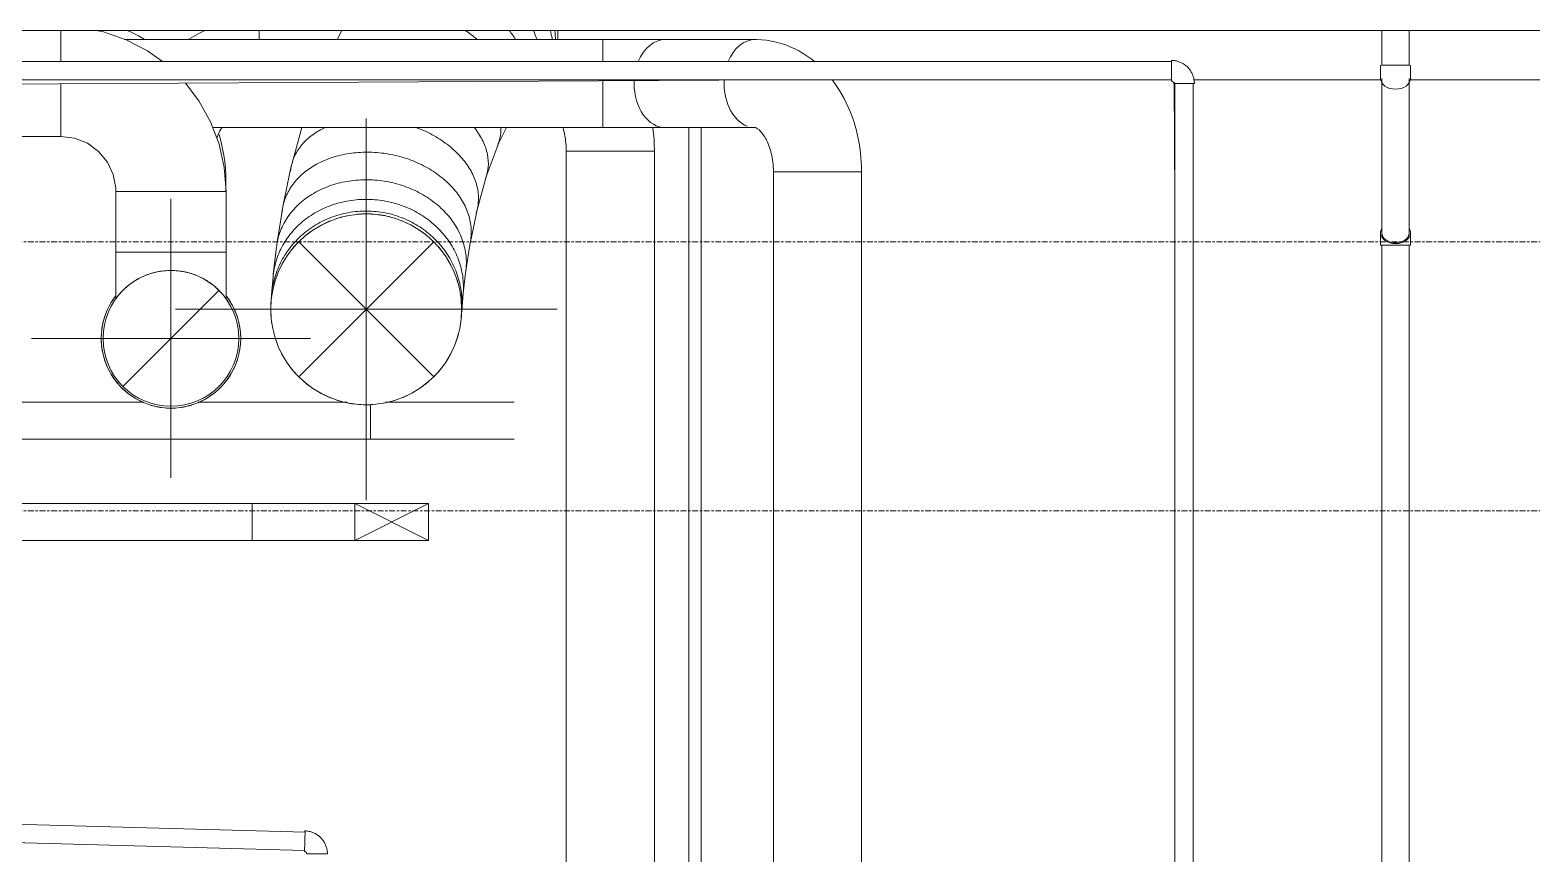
# Model space of a CAD drawing. Header units: centimetres. Extents: x -11896 to 2794, y -437 to 1921.
# Drawn here: x 577.8 to 987, y 422.1 to 646.5 of the extents above; entities that cross this region are included whole.
import ezdxf

# ---------------------------------------------------------------- set-up
doc = ezdxf.new("R2010")
doc.units = ezdxf.units.CM
doc.linetypes.add('Centre', pattern=[3.175, 0.635, -0.475, 1.59, -0.475])
for name, color, linetype, lineweight in [('A-FLOR-LEVL', 7, 'Continuous', 9), ('E-CABL-TRAY', 7, 'Continuous', 9), ('M-HVAC-DUCT', 7, 'Continuous', 9), ('M-HVAC-DUCT-CNTR', 7, 'Continuous', 9), ('P-PIPE', 7, 'Continuous', 9)]:
    doc.layers.add(name, color=color, linetype=linetype, lineweight=lineweight)
doc.layers.add('E-CABL-TRAY-ANNO', color=7, linetype='Continuous', lineweight=9, true_color=0x007f00)
doc.layers.add('M-HVAC-DUCT-ANNO', color=7, linetype='Continuous', lineweight=9, true_color=0x007f00)

# ---------------------------------------------------------------- blocks, each defined once
blk = doc.blocks.new('Cobre - Codo - CO - Codo-1456593-Sección 2-2')
at = {"layer": 'P-PIPE', "color": 6, "true_color": 0xff00ff}
for p, q in [((-797.5, 422.13), (-794.64, 422.13)), ((-797.5, 422.13), (-797.19, 422.13)), ((-794.64, 422.13), (-791.86, 422.13))]:
    blk.add_line(p, q, dxfattribs=at)
at = {"layer": 'P-PIPE', "color": 6, "true_color": 0xff00ff, "flags": 128}
for points in [[(-791.86, 422.13), (-791.86, 422.38), (-791.88, 422.63), (-791.9, 422.88), (-791.94, 423.13), (-791.98, 423.37), (-792.04, 423.62), (-792.1, 423.86), (-792.18, 424.1), (-792.26, 424.34), (-792.35, 424.57), (-792.46, 424.8), (-792.57, 425.02), (-792.69, 425.24), (-792.82, 425.46), (-792.95, 425.67), (-793.1, 425.87), (-793.25, 426.07), (-793.42, 426.26), (-793.58, 426.45), (-793.76, 426.63), (-793.94, 426.8), (-794.13, 426.96), (-794.33, 427.12), (-794.53, 427.27), (-794.74, 427.41), (-794.96, 427.54), (-795.18, 427.66), (-795.4, 427.77), (-795.63, 427.88), (-795.86, 427.98), (-796.09, 428.06), (-796.33, 428.14), (-796.58, 428.21), (-796.82, 428.26), (-797.07, 428.31), (-797.31, 428.35), (-797.56, 428.38), (-797.81, 428.39), (-797.96, 428.4)], [(-798.12, 422.76), (-798.09, 422.76), (-798.06, 422.76), (-798.04, 422.75), (-798.01, 422.75), (-797.99, 422.75), (-797.97, 422.74), (-797.94, 422.73), (-797.92, 422.72), (-797.89, 422.71), (-797.87, 422.7), (-797.85, 422.69), (-797.82, 422.68), (-797.8, 422.67), (-797.78, 422.66), (-797.76, 422.64), (-797.74, 422.63), (-797.72, 422.61), (-797.7, 422.59), (-797.68, 422.58), (-797.67, 422.56), (-797.65, 422.54), (-797.63, 422.52), (-797.62, 422.5), (-797.6, 422.48), (-797.59, 422.46), (-797.58, 422.43), (-797.57, 422.41), (-797.55, 422.39), (-797.54, 422.36), (-797.54, 422.34), (-797.53, 422.32), (-797.52, 422.29), (-797.51, 422.27), (-797.51, 422.24), (-797.5, 422.22), (-797.5, 422.19), (-797.5, 422.17), (-797.5, 422.14), (-797.5, 422.13)]]:
    blk.add_lwpolyline(points, dxfattribs=at)
at = {"layer": 'P-PIPE', "color": 6, "true_color": 0xff00ff}
for start_param, end_param in [(3.141985, 4.712781), (4.712781, 6.283185), (0.000392, 0.469808), (2.671626, 3.141593)]:
    blk.add_ellipse((-798.04, 425.58), major_axis=(0.08, 2.82), ratio=0.014388, start_param=start_param, end_param=end_param, dxfattribs=at)
blk = doc.blocks.new('Cobre - Codo - CO - Codo-1456731-Sección 2-2')
at = {"layer": 'P-PIPE', "color": 6, "true_color": 0xff00ff}
for p, q in [((-504.93, 587.88), (-500.86, 587.88)), ((-500.86, 587.88), (-496.79, 587.88))]:
    blk.add_line(p, q, dxfattribs=at)
at = {"layer": 'P-PIPE', "color": 6, "true_color": 0xff00ff, "flags": 128}
for points in [[(-504.93, 587.88), (-504.93, 588.06), (-504.93, 588.25), (-504.93, 588.44), (-504.93, 588.62), (-504.93, 588.81), (-504.93, 588.99), (-504.93, 589.18), (-504.93, 589.36), (-504.93, 589.53), (-504.93, 589.71), (-504.93, 589.88), (-504.93, 590.05), (-504.93, 590.21), (-504.93, 590.37), (-504.93, 590.53), (-504.93, 590.68), (-504.93, 590.83), (-504.93, 590.98), (-504.93, 591.12), (-504.93, 591.25), (-504.93, 591.28)], [(-496.79, 591.28), (-496.79, 591.14), (-496.79, 591.01), (-496.79, 590.86), (-496.79, 590.71), (-496.79, 590.56), (-496.79, 590.41), (-496.79, 590.25), (-496.79, 590.08), (-496.79, 589.91), (-496.79, 589.74), (-496.79, 589.57), (-496.79, 589.39), (-496.79, 589.21), (-496.79, 589.03), (-496.79, 588.85), (-496.79, 588.66), (-496.79, 588.48), (-496.79, 588.29), (-496.79, 588.1), (-496.79, 587.91), (-496.79, 587.88)]]:
    blk.add_lwpolyline(points, dxfattribs=at)
at = {"layer": 'P-PIPE', "color": 6, "true_color": 0xff00ff}
for major_axis, start_param, end_param in [((4.07, 0), 2.76089, 3.141593), ((-4.07, 0), 0, 0.785398), ((4.07, 0), 4.712389, 6.283185), ((4.07, 0), 0, 0.378547), ((4.07, 0), 3.960947, 4.712389)]:
    blk.add_ellipse((-500.86, 591.28), major_axis=major_axis, ratio=0.722902, start_param=start_param, end_param=end_param, dxfattribs=at)
blk = doc.blocks.new('Cobre - Codo - CO - Codo-1456734-Sección 2-2')
at = {"layer": 'P-PIPE', "color": 6, "true_color": 0xff00ff, "flags": 128}
for points in [[(-504.93, 636.87), (-504.93, 636.68), (-504.93, 636.49), (-504.93, 636.31), (-504.93, 636.12), (-504.93, 635.93), (-504.93, 635.75), (-504.93, 635.56), (-504.93, 635.38), (-504.93, 635.2), (-504.93, 635.03), (-504.93, 634.85), (-504.93, 634.68), (-504.93, 634.52), (-504.93, 634.35), (-504.93, 634.19), (-504.93, 634.03), (-504.93, 633.88), (-504.93, 633.74), (-504.93, 633.59), (-504.93, 633.46), (-504.93, 633.34)], [(-496.79, 633.34), (-496.79, 633.47), (-496.79, 633.61), (-496.79, 633.75), (-496.79, 633.9), (-496.79, 634.05), (-496.79, 634.21), (-496.79, 634.37), (-496.79, 634.53), (-496.79, 634.7), (-496.79, 634.87), (-496.79, 635.04), (-496.79, 635.22), (-496.79, 635.4), (-496.79, 635.58), (-496.79, 635.77), (-496.79, 635.95), (-496.79, 636.14), (-496.79, 636.32), (-496.79, 636.51), (-496.79, 636.7), (-496.79, 636.87)]]:
    blk.add_lwpolyline(points, dxfattribs=at)
at = {"layer": 'P-PIPE', "color": 6, "true_color": 0xff00ff}
for centre, major_axis, ratio, start_param, end_param in [((-500.86, 636.87), (-4.07, 0), 0.02831, 4.712389, 6.283185), ((-500.86, 636.87), (4.07, 0), 0.02831, 0, 1.570796), ((-500.86, 633.34), (4.07, 0), 0.722902, 3.141593, 4.712389), ((-500.86, 633.34), (4.07, 0), 0.722902, 4.712389, 6.283185)]:
    blk.add_ellipse(centre, major_axis=major_axis, ratio=ratio, start_param=start_param, end_param=end_param, dxfattribs=at)
blk = doc.blocks.new('Cobre - Codo - CO - Codo-V95-Sección 2-2')
at = {"layer": 'P-PIPE', "color": 6, "true_color": 0xff00ff}
for p, q in [((-561.93, 638.23), (-561.93, 635.43)), ((-561.93, 635.43), (-561.93, 632.59)), ((-561.93, 632.68), (-561.93, 632.59))]:
    blk.add_line(p, q, dxfattribs=at)
at = {"layer": 'P-PIPE', "color": 6, "true_color": 0xff00ff, "flags": 128}
for points in [[(-555.66, 631.96), (-555.66, 632.21), (-555.68, 632.46), (-555.7, 632.71), (-555.74, 632.96), (-555.78, 633.2), (-555.84, 633.45), (-555.9, 633.69), (-555.98, 633.93), (-556.06, 634.17), (-556.15, 634.4), (-556.26, 634.63), (-556.37, 634.85), (-556.49, 635.07), (-556.62, 635.29), (-556.75, 635.5), (-556.9, 635.7), (-557.05, 635.9), (-557.22, 636.09), (-557.38, 636.28), (-557.56, 636.46), (-557.74, 636.63), (-557.94, 636.79), (-558.13, 636.95), (-558.33, 637.1), (-558.54, 637.24), (-558.76, 637.37), (-558.98, 637.49), (-559.2, 637.6), (-559.43, 637.71), (-559.66, 637.8), (-559.9, 637.89), (-560.13, 637.97), (-560.38, 638.03), (-560.62, 638.09), (-560.87, 638.14), (-561.11, 638.18), (-561.36, 638.21), (-561.61, 638.22), (-561.87, 638.23), (-561.93, 638.23)], [(-561.93, 632.59), (-561.91, 632.59), (-561.88, 632.59), (-561.86, 632.59), (-561.83, 632.58), (-561.81, 632.58), (-561.78, 632.57), (-561.76, 632.57), (-561.73, 632.56), (-561.71, 632.55), (-561.69, 632.54), (-561.66, 632.53), (-561.64, 632.52), (-561.62, 632.51), (-561.6, 632.49), (-561.57, 632.48), (-561.55, 632.47), (-561.53, 632.45), (-561.51, 632.43), (-561.5, 632.42), (-561.48, 632.4), (-561.46, 632.38), (-561.44, 632.36), (-561.43, 632.34), (-561.41, 632.32), (-561.4, 632.3), (-561.39, 632.28), (-561.37, 632.26), (-561.36, 632.23), (-561.35, 632.21), (-561.34, 632.19), (-561.33, 632.16), (-561.32, 632.14), (-561.32, 632.11), (-561.31, 632.09), (-561.31, 632.06), (-561.3, 632.04), (-561.3, 632.01), (-561.3, 631.99), (-561.3, 631.96), (-561.3, 631.96)]]:
    blk.add_lwpolyline(points, dxfattribs=at)
at = {"layer": 'P-PIPE', "color": 6, "true_color": 0xff00ff}
for start_param, end_param in [(1.570796, 3.141593), (3.141593, 3.611471), (0, 1.570796), (5.813307, 6.021386)]:
    blk.add_ellipse((-558.48, 631.96), major_axis=(2.82, 0), ratio=0.005517, start_param=start_param, end_param=end_param, dxfattribs=at)
blk = doc.blocks.new('EPC_Codo 90_ - Codo 90_-1463886-Sección 2-2')
at = {"layer": 'E-CABL-TRAY'}
for p, q in [((-812.35, 507.53), (-812.35, 517.53)), ((-812.35, 517.53), (-804.35, 517.53)), ((-804.35, 517.53), (-784.35, 517.53)), ((-804.35, 507.53), (-812.35, 507.53)), ((-784.35, 507.53), (-804.35, 507.53))]:
    blk.add_line(p, q, dxfattribs=at)
blk = doc.blocks.new('M_Round Elbow - 1 D-V116-Sección 2-2')
at = {"layer": 'M-HVAC-DUCT', "color": 6, "true_color": 0xff00ff}
for p, q in [((-864.49, 646.5), (-864.49, 637.96)), ((-864.49, 631.86), (-864.49, 617.53)), ((-849.49, 602.53), (-834.49, 602.53)), ((-834.49, 602.53), (-819.49, 602.53))]:
    blk.add_line(p, q, dxfattribs=at)
at = {"layer": 'M-HVAC-DUCT', "color": 6, "true_color": 0xff00ff, "flags": 128}
for points in [[(-836.82, 637.91), (-840.88, 640.84), (-846.68, 643.86), (-852.86, 646), (-854.88, 646.39)], [(-819.49, 602.53), (-819.96, 609.05), (-821.38, 615.44), (-823.71, 621.55), (-826.89, 627.26), (-830.57, 632.05)], [(-864.49, 617.53), (-860.75, 617.06), (-857.24, 615.67), (-854.2, 613.44), (-851.8, 610.53), (-850.21, 607.12), (-849.51, 603.41), (-849.49, 602.53)]]:
    blk.add_lwpolyline(points, dxfattribs=at)
blk = doc.blocks.new('M_Round Tee - Tee-1407527-Sección 2-2')
at = {"layer": 'M-HVAC-DUCT', "color": 6, "true_color": 0xff00ff}
for p, q in [((-849.49, 586.03), (-849.49, 573.36)), ((-834.49, 586.03), (-849.49, 586.03)), ((-819.49, 586.03), (-834.49, 586.03)), ((-819.49, 573.36), (-819.49, 586.03))]:
    blk.add_line(p, q, dxfattribs=at)
for points, knots in [([(-847.54, 575.64), (-847.46, 575.72), (-847.23, 575.94), (-846.84, 576.31), (-846.33, 576.75), (-845.6, 577.33), (-844.78, 577.92), (-844.1, 578.34), (-843.86, 578.48)], [0.3249538, 0.3249538, 0.3249538, 0.3249538, 0.3461538, 0.3846154, 0.4230769, 0.4615385, 0.5384615, 0.5795341, 0.5795341, 0.5795341, 0.5795341]), ([(-843.65, 578.6), (-843.5, 578.68), (-842.89, 579.03), (-841.72, 579.59), (-840.43, 580.07), (-839.64, 580.3), (-839.44, 580.35)], [0.591405, 0.591405, 0.591405, 0.591405, 0.6153846, 0.6923077, 0.7692308, 0.7960796, 0.7960796, 0.7960796, 0.7960796]), ([(-839.11, 580.44), (-838.84, 580.51), (-837.95, 580.72), (-836.41, 580.96), (-835.13, 581.03), (-834.49, 581.03)], [0.8103743, 0.8103743, 0.8103743, 0.8103743, 0.8461538, 0.9230769, 1, 1, 1, 1]), ([(-834.49, 581.03), (-833.84, 581.03), (-832.56, 580.96), (-831.02, 580.72), (-830.14, 580.51), (-829.86, 580.44)], [0, 0, 0, 0, 0.0769231, 0.1538462, 0.1896338, 0.1896338, 0.1896338, 0.1896338]), ([(-829.54, 580.35), (-829.33, 580.3), (-828.55, 580.07), (-827.25, 579.59), (-826.09, 579.03), (-825.47, 578.68), (-825.33, 578.6)], [0.2039274, 0.2039274, 0.2039274, 0.2039274, 0.2307692, 0.3076923, 0.3846154, 0.4085992, 0.4085992, 0.4085992, 0.4085992]), ([(-825.11, 578.48), (-824.87, 578.34), (-824.19, 577.92), (-823.37, 577.33), (-822.65, 576.75), (-822.1, 576.27), (-821.7, 575.9), (-821.48, 575.68), (-821.44, 575.64)], [0.4204732, 0.4204732, 0.4204732, 0.4204732, 0.4615385, 0.5384615, 0.5769231, 0.6153846, 0.6634615, 0.6750141, 0.6750141, 0.6750141, 0.6750141]), ([(-849.49, 573.36), (-849.49, 573.36), (-849.42, 573.44), (-849.25, 573.68), (-849.12, 573.85), (-849.01, 573.99), (-848.89, 574.14), (-848.76, 574.3), (-848.62, 574.48), (-848.46, 574.66), (-848.29, 574.84), (-848.06, 575.11), (-847.81, 575.37), (-847.62, 575.56), (-847.57, 575.61)], [0, 0, 0, 0, 0.0769231, 0.1153846, 0.1346154, 0.1538462, 0.1730769, 0.1923077, 0.2115385, 0.2307692, 0.25, 0.2692308, 0.3076923, 0.3221871, 0.3221871, 0.3221871, 0.3221871]), ([(-821.4, 575.61), (-821.37, 575.57), (-821.25, 575.45), (-820.96, 575.16), (-820.66, 574.82), (-820.4, 574.52), (-820.21, 574.3), (-820.05, 574.09), (-819.86, 573.86), (-819.59, 573.49), (-819.49, 573.37), (-819.49, 573.36)], [0.6783099, 0.6783099, 0.6783099, 0.6783099, 0.6875, 0.7115385, 0.7596154, 0.7836538, 0.8076923, 0.8317308, 0.8557692, 0.9038462, 1, 1, 1, 1])]:
    blk.add_open_spline(points, degree=3, knots=knots, dxfattribs=at)
blk = doc.blocks.new('M_Round Transition - Angle - Reducción 45_-1407574-Sección 2-2')
at = {"layer": 'M-HVAC-DUCT', "color": 6, "true_color": 0xff00ff}
for start, end in [(142.6032, 180), (0, 37.3968), (180, 221.5385), (221.7222, 0)]:
    blk.add_arc((-834.49, 562.53), 19, start, end, dxfattribs=at)
blk = doc.blocks.new('M_Round Elbow - 1 D-1408893-Sección 2-2')
at = {"layer": 'M-HVAC-DUCT', "color": 6, "true_color": 0xff00ff, "flags": 128}
for points in [[(-841.56, 643.93), (-841.75, 644.04), (-843.32, 644.92), (-844.93, 645.74), (-846.34, 646.39)], [(-819.5, 605.25), (-819.54, 607.05), (-819.65, 608.85), (-819.83, 610.64), (-820.08, 612.42), (-820.41, 614.19), (-820.8, 615.95), (-821.26, 617.69), (-821.42, 618.19)]]:
    blk.add_lwpolyline(points, dxfattribs=at)
at = {"layer": 'M-HVAC-DUCT', "color": 6, "true_color": 0xff00ff}
blk.add_ellipse((-834.5, 605.24), major_axis=(15, 0.01), ratio=0.001303, start_param=0, end_param=0.102785, dxfattribs=at)
blk = doc.blocks.new('M_Round Elbow - 1 D-V122-Sección 2-2')
at = {"layer": 'M-HVAC-DUCT', "color": 6, "true_color": 0xff00ff}
for p, q in [((-670.34, 607.93), (-666.82, 607.93)), ((-666.82, 607.93), (-649.85, 607.93)), ((-649.85, 607.93), (-646.34, 607.93))]:
    blk.add_line(p, q, dxfattribs=at)
at = {"layer": 'M-HVAC-DUCT', "color": 6, "true_color": 0xff00ff, "flags": 128}
for points in [[(-659.12, 637.91), (-660.07, 638.67), (-661.14, 639.43), (-662.24, 640.15), (-663.38, 640.81), (-664.55, 641.42), (-665.77, 641.97), (-667.01, 642.46), (-668.28, 642.88), (-669.58, 643.24), (-670.9, 643.52), (-672.24, 643.73), (-673.59, 643.87), (-674.94, 643.93), (-675.31, 643.93)], [(-646.34, 607.93), (-646.36, 609.23), (-646.41, 610.53), (-646.5, 611.82), (-646.63, 613.11), (-646.8, 614.4), (-647, 615.68), (-647.24, 616.95), (-647.52, 618.22), (-647.83, 619.47), (-648.18, 620.71), (-648.57, 621.94), (-648.99, 623.16), (-649.46, 624.36), (-649.96, 625.54), (-650.5, 626.71), (-651.08, 627.85), (-651.7, 628.98), (-652.35, 630.08), (-653.05, 631.16), (-653.78, 632.21), (-654.33, 632.93)], [(-675.31, 619.93), (-675.31, 619.93), (-675.3, 619.93), (-675.29, 619.93), (-675.27, 619.92), (-675.24, 619.92), (-675.2, 619.9), (-675.14, 619.88), (-675.06, 619.85), (-674.97, 619.8), (-674.86, 619.74), (-674.73, 619.66), (-674.59, 619.55), (-674.43, 619.43), (-674.25, 619.29), (-674.07, 619.11), (-673.87, 618.92), (-673.67, 618.69), (-673.46, 618.44), (-673.24, 618.16), (-673.03, 617.86), (-672.81, 617.53), (-672.59, 617.17), (-672.37, 616.78), (-672.16, 616.37), (-671.95, 615.94), (-671.76, 615.48), (-671.57, 615), (-671.39, 614.5), (-671.22, 613.98), (-671.06, 613.45), (-670.92, 612.89), (-670.79, 612.33), (-670.68, 611.75), (-670.58, 611.16), (-670.5, 610.56), (-670.43, 609.95), (-670.38, 609.34), (-670.35, 608.72), (-670.34, 608.1), (-670.34, 607.93)]]:
    blk.add_lwpolyline(points, dxfattribs=at)
at = {"layer": 'M-HVAC-DUCT', "color": 6, "true_color": 0xff00ff}
for start_param, end_param in [(0, 1.047198), (1.493625, 1.570796), (1.570796, 2.879793)]:
    blk.add_ellipse((-675.31, 631.93), major_axis=(0, 12), ratio=0.707107, start_param=start_param, end_param=end_param, dxfattribs=at)
blk = doc.blocks.new('M_Round Elbow - 1 D-1417940-Sección 2-2')
at = {"layer": 'M-HVAC-DUCT', "color": 6, "true_color": 0xff00ff}
for p, q in [((-716.78, 643.93), (-716.78, 637.93)), ((-716.78, 632.68), (-716.78, 631.93)), ((-716.78, 631.93), (-716.78, 619.93))]:
    blk.add_line(p, q, dxfattribs=at)
at = {"layer": 'M-HVAC-DUCT', "color": 6, "true_color": 0xff00ff, "flags": 128}
for points in [[(-716.78, 643.93), (-715.82, 643.93), (-714.86, 643.93), (-713.9, 643.93), (-712.95, 643.93), (-712.01, 643.93), (-711.07, 643.93), (-710.14, 643.93), (-709.23, 643.93), (-708.32, 643.93), (-707.43, 643.93), (-706.55, 643.93), (-705.69, 643.93), (-704.85, 643.93), (-704.03, 643.93), (-703.22, 643.93), (-702.44, 643.93), (-701.69, 643.93), (-700.95, 643.93), (-700.24, 643.93), (-699.81, 643.93)], [(-699.81, 619.93), (-700.5, 619.93), (-701.22, 619.93), (-701.96, 619.93), (-702.73, 619.93), (-703.52, 619.93), (-704.33, 619.93), (-705.16, 619.93), (-706.01, 619.93), (-706.87, 619.93), (-707.75, 619.93), (-708.65, 619.93), (-709.56, 619.93), (-710.48, 619.93), (-711.41, 619.93), (-712.35, 619.93), (-713.3, 619.93), (-714.25, 619.93), (-715.21, 619.93), (-716.17, 619.93), (-716.78, 619.93)]]:
    blk.add_lwpolyline(points, dxfattribs=at)
at = {"layer": 'M-HVAC-DUCT', "color": 6, "true_color": 0xff00ff}
for start_param, end_param in [(0, 1.047198), (1.504403, 1.570796), (1.570796, 3.141593)]:
    blk.add_ellipse((-699.81, 631.93), major_axis=(0, 12), ratio=0.707107, start_param=start_param, end_param=end_param, dxfattribs=at)
blk = doc.blocks.new('M_Round Tee - Standard-1419170-Sección 2-2')
at = {"layer": 'M-HVAC-DUCT', "color": 6, "true_color": 0xff00ff}
for start, end in [(142.2533, 147.9612), (32.0388, 37.7467), (153.2466, 162.2008), (17.7992, 26.7534), (166.6246, 180), (360, 13.3754), (180, 193.3754), (346.6246, 360), (197.7992, 206.7534), (333.2466, 342.2008), (212.0388, 220.1349), (319.8651, 327.9612), (225.7699, 233.5214), (306.4786, 314.2301), (239.3318, 246.9152), (252.817, 260.3193), (279.6807, 287.183), (293.0848, 300.6682), (266.2611, 270), (270, 273.7389)]:
    blk.add_arc((-834.49, 562.53), 19, start, end, dxfattribs=at)
blk = doc.blocks.new('M_Round Elbow - 1 D-V123-Sección 2-2')
at = {"layer": 'M-HVAC-DUCT', "color": 6, "true_color": 0xff00ff}
blk.add_line((-810.49, 643.96), (-810.49, 646.44), dxfattribs=at)
at = {"layer": 'M-HVAC-DUCT', "color": 6, "true_color": 0xff00ff, "flags": 128}
for points in [[(-825.18, 646.39), (-825.82, 646.1), (-827.11, 645.46), (-828.38, 644.77), (-829.61, 644.03), (-829.76, 643.93)], [(-821.95, 617.07), (-821.88, 617.3), (-821.72, 617.76), (-821.54, 618.2), (-821.34, 618.64), (-821.13, 619.07), (-820.9, 619.49), (-820.65, 619.9)]]:
    blk.add_lwpolyline(points, dxfattribs=at)
blk = doc.blocks.new('M_Round Elbow - 1 D-V124-Sección 2-2')
at = {"layer": 'M-HVAC-DUCT', "color": 6, "true_color": 0xff00ff}
for p, q in [((-726.79, 613.53), (-726.63, 613.53)), ((-726.16, 613.53), (-725.73, 613.53)), ((-724.99, 613.53), (-724.08, 613.53)), ((-723.01, 613.53), (-722.72, 613.53)), ((-722.72, 613.53), (-721.79, 613.53)), ((-720.46, 613.53), (-719.03, 613.53)), ((-717.53, 613.53), (-715.98, 613.53)), ((-714.42, 613.53), (-712.85, 613.53)), ((-711.32, 613.53), (-709.85, 613.53)), ((-708.47, 613.53), (-707.19, 613.53)), ((-706.05, 613.53), (-705.79, 613.53)), ((-705.79, 613.53), (-705.05, 613.53)), ((-704.22, 613.53), (-703.57, 613.53)), ((-703.15, 613.53), (-702.79, 613.53))]:
    blk.add_line(p, q, dxfattribs=at)
at = {"layer": 'M-HVAC-DUCT', "color": 6, "true_color": 0xff00ff, "flags": 128}
for points in [[(-727.67, 619.88), (-727.52, 619.33), (-727.38, 618.76), (-727.25, 618.18), (-727.14, 617.58), (-727.04, 616.97), (-726.96, 616.35), (-726.89, 615.72), (-726.84, 615.09), (-726.81, 614.45), (-726.79, 613.81), (-726.79, 613.53)], [(-703.22, 619.93), (-703.1, 618.97), (-702.97, 617.7), (-702.88, 616.43), (-702.82, 615.15), (-702.79, 613.87), (-702.79, 613.53)]]:
    blk.add_lwpolyline(points, dxfattribs=at)
blk = doc.blocks.new('EPC_Codo 90_ - Codo 90_-1463884-Sección 2-2')
at = {"layer": 'E-CABL-TRAY'}
for p, q in [((-780.09, 535.13), (-780.09, 544.49)), ((-772.09, 545.13), (-775.96, 545.13)), ((-765.14, 545.13), (-772.09, 545.13)), ((-741.02, 545.13), (-765.14, 545.13)), ((-772.09, 535.13), (-780.09, 535.13)), ((-772.09, 535.13), (-765.14, 535.13)), ((-765.14, 535.13), (-741.02, 535.13))]:
    blk.add_line(p, q, dxfattribs=at)
blk = doc.blocks.new('PQ_RVR_MEP-01_ZZ_ZZ_MO_T_A_rvt-2-Sección 2-2')
at = {"layer": 'E-CABL-TRAY'}
for p, q in [((-841.93, 545.13), (-933.64, 545.13)), ((-786.6, 545.13), (-827.05, 545.13)), ((-780.09, 544.49), (-780.09, 535.13)), ((-780.09, 535.13), (-1099.02, 535.13)), ((-812.35, 517.53), (-1021.85, 517.53)), ((-812.35, 517.53), (-812.35, 507.53)), ((-812.35, 507.53), (-1021.85, 507.53))]:
    blk.add_line(p, q, dxfattribs=at)
at = {"layer": 'E-CABL-TRAY-ANNO'}
for p, q in [((-784.35, 517.53), (-764.35, 507.53)), ((-764.35, 517.53), (-784.35, 507.53)), ((-784.35, 517.53), (-784.35, 507.53)), ((-764.35, 517.53), (-784.35, 517.53)), ((-764.35, 507.53), (-764.35, 517.53)), ((-784.35, 507.53), (-764.35, 507.53))]:
    blk.add_line(p, q, dxfattribs=at)
at = {"layer": 'M-HVAC-DUCT', "color": 6, "true_color": 0xff00ff}
for p, q in [((-864.49, 637.96), (-864.49, 646.5)), ((-716.78, 643.93), (-847.21, 643.93)), ((-810.49, 646.44), (-810.49, 643.96)), ((-716.78, 637.93), (-716.78, 643.93)), ((-675.31, 643.93), (-699.81, 643.93)), ((-864.49, 617.53), (-864.49, 631.86)), ((-716.78, 631.93), (-716.78, 632.68)), ((-716.78, 619.93), (-716.78, 631.93)), ((-823.14, 619.93), (-716.78, 619.93)), ((-699.81, 619.93), (-675.31, 619.93)), ((-957.83, 617.53), (-864.49, 617.53)), ((-726.79, 613.53), (-726.79, 255.53)), ((-726.22, 613.53), (-726.64, 613.53)), ((-724.99, 613.53), (-725.73, 613.53)), ((-722.97, 613.53), (-724.08, 613.53)), ((-720.46, 613.53), (-721.79, 613.53)), ((-717.53, 613.53), (-719.03, 613.53)), ((-714.79, 613.53), (-715.98, 613.53)), ((-714.41, 613.53), (-714.79, 613.53)), ((-711.32, 613.53), (-712.85, 613.53)), ((-708.46, 613.53), (-709.85, 613.53)), ((-706.06, 613.53), (-707.19, 613.53)), ((-704.21, 613.53), (-704.96, 613.53)), ((-703.2, 613.53), (-703.57, 613.53)), ((-702.79, 613.53), (-702.93, 613.53)), ((-702.79, 255.53), (-702.79, 613.53)), ((-670.34, 607.93), (-670.34, 270.93)), ((-666.82, 607.93), (-670.34, 607.93)), ((-649.85, 607.93), (-666.82, 607.93)), ((-646.34, 607.93), (-649.85, 607.93)), ((-646.34, 270.93), (-646.34, 607.93)), ((-849.5, 602.62), (-849.49, 586.52)), ((-849.49, 602.53), (-849.49, 586.03)), ((-834.49, 602.53), (-849.49, 602.53)), ((-819.49, 602.53), (-834.49, 602.53)), ((-819.5, 602.68), (-819.5, 605.25)), ((-819.49, 586.03), (-819.49, 602.53)), ((-849.49, 586.03), (-834.49, 586.03)), ((-834.49, 586.03), (-819.49, 586.03))]:
    blk.add_line(p, q, dxfattribs=at)
at = {"layer": 'M-HVAC-DUCT', "color": 5, "true_color": 0x0000ff}
for p, q in [((-787.97, 646.39), (-789.2, 643.93)), ((-729.09, 646.33), (-729.09, 643.89)), ((-729.09, 643.89), (-729.09, 646.33)), ((-555.87, 632.95), (-504.86, 632.95)), ((-496.86, 632.95), (-433.63, 632.95)), ((-798.83, 619.93), (-801.51, 610.25)), ((-745.6, 614.86), (-743.07, 619.93)), ((-748.69, 606.32), (-745.2, 615.8)), ((-801.7, 609.47), (-804, 598.44)), ((-751.16, 597.23), (-748.41, 607.17)), ((-804.13, 597.71), (-805.64, 588.16)), ((-752.98, 588.36), (-750.97, 598.01)), ((-805.73, 587.47), (-806.61, 579.95)), ((-754.22, 580.4), (-752.85, 589.08)), ((-754.94, 574.07), (-754.12, 581.09)), ((-806.68, 579.28), (-807.09, 574.36)), ((-807.14, 573.78), (-807.24, 572.01)), ((-755.27, 570.03), (-754.88, 574.74)), ((-755.33, 568.9), (-755.23, 570.61))]:
    blk.add_line(p, q, dxfattribs=at)
for start, end in [(111.8792, 118.979), (99.3392, 107.3357), (84.1127, 95.6942), (72.4137, 82.7135), (60.7717, 68.3818), (123.8722, 130.6248), (50.3627, 56.0936), (49.1277, 50.3627), (140.3627, 142.274), (135.6956, 140.3627), (37.481, 44.1694), (147.4446, 153.9276), (25.8307, 32.3742), (159.1544, 165.5875), (14.1754, 20.6395), (170.8411, 177.2562), (2.5132, 8.9378), (182.5132, 188.9378), (350.8411, 357.2562), (194.1754, 200.6395), (339.1544, 345.5875), (205.8307, 212.3742), (327.4446, 333.9276), (217.481, 224.1694), (315.6956, 320.3627), (320.3627, 322.274), (229.1277, 230.3627), (230.3627, 236.0936), (303.8722, 310.6248), (240.7717, 248.3818), (252.4137, 262.7135), (264.1127, 275.6942), (279.3392, 287.3357), (291.8792, 298.979)]:
    blk.add_arc((-781.29, 570.45), 26, start, end, dxfattribs=at)
at = {"layer": 'M-HVAC-DUCT', "color": 6, "true_color": 0xff00ff}
for centre, major_axis, ratio, start_param, end_param in [((-699.81, 631.93), (0, 12), 0.707107, 0, 1.047198), ((-675.31, 631.93), (0, 12), 0.707107, 0, 1.047198), ((-699.81, 631.93), (0, 12), 0.707107, 1.504403, 1.570796), ((-699.81, 631.93), (0, 12), 0.707107, 1.570796, 3.141593), ((-675.31, 631.93), (0, 12), 0.707107, 1.493625, 1.570796), ((-675.31, 631.93), (0, 12), 0.707107, 1.570796, 2.879793), ((-834.5, 605.24), (15, 0.01), 0.001198, 0, 0.102941)]:
    blk.add_ellipse(centre, major_axis=major_axis, ratio=ratio, start_param=start_param, end_param=end_param, dxfattribs=at)
at = {"layer": 'M-HVAC-DUCT', "color": 5, "true_color": 0x0000ff}
for points in [[(-754.3, 646.4), (-753.18, 645.62), (-752.1, 644.8), (-751.07, 643.95)], [(-742.3, 646.39), (-741.69, 645.57), (-741.11, 644.75), (-740.58, 643.93)], [(-735.75, 646.38), (-735.38, 645.54), (-735.05, 644.71), (-734.75, 643.89)], [(-801.91, 608.04), (-801.8, 609.23), (-801.25, 611.55), (-799.47, 614.72), (-797.69, 616.56), (-796.67, 617.39)], [(-798.8, 607.16), (-797.76, 608.1), (-795.41, 609.79), (-791.24, 611.7), (-786.58, 612.91), (-781.6, 613.37), (-776.51, 613.06), (-771.49, 612), (-766.74, 610.22), (-763.88, 608.6), (-762.55, 607.7)], [(-804.24, 596.9), (-804.11, 598.17), (-803.52, 600.69), (-801.67, 604.18), (-799.85, 606.22), (-798.8, 607.16)], [(-800.16, 598.57), (-799.1, 599.62), (-796.71, 601.53), (-792.49, 603.73), (-787.79, 605.19), (-782.79, 605.84), (-777.67, 605.67), (-772.65, 604.67), (-767.9, 602.89), (-765.04, 601.22), (-763.72, 600.29)], [(-805.75, 587.27), (-805.61, 588.66), (-804.98, 591.4), (-803.08, 595.24), (-801.22, 597.52), (-800.16, 598.57)], [(-800.91, 592.17), (-799.83, 593.34), (-797.42, 595.47), (-793.17, 597.96), (-788.44, 599.65), (-783.42, 600.47), (-778.29, 600.38), (-773.26, 599.4), (-768.52, 597.55), (-765.68, 595.8), (-764.36, 594.81)], [(-801.24, 588.22), (-800.16, 589.47), (-797.73, 591.78), (-793.46, 594.49), (-788.72, 596.34), (-783.69, 597.27), (-778.56, 597.23), (-773.53, 596.23), (-768.8, 594.3), (-765.96, 592.45), (-764.65, 591.4)], [(-764.36, 594.81), (-763.04, 593.81), (-760.62, 591.6), (-757.76, 587.72), (-755.78, 583.42), (-754.77, 578.88), (-754.76, 575.81), (-754.92, 574.29)], [(-764.65, 591.4), (-763.33, 590.36), (-760.92, 588.01), (-758.08, 583.89), (-756.13, 579.31), (-755.14, 574.46), (-755.15, 571.17), (-755.32, 569.55)], [(-807.28, 571.05), (-807.27, 571.74), (-807.22, 572.43), (-807.15, 573.12)], [(-755.4, 572.88), (-755.35, 572.35), (-755.32, 571.82), (-755.3, 571.28)], [(-807.17, 568.02), (-807.22, 568.56), (-807.26, 569.09), (-807.27, 569.63)], [(-755.29, 569.86), (-755.31, 569.17), (-755.35, 568.47), (-755.43, 567.79)]]:
    blk.add_open_spline(points, degree=3, dxfattribs=at)
for points, knots in [([(-731.09, 646.34), (-730.93, 645.64), (-730.75, 644.82), (-730.6, 644.03), (-730.57, 643.91)], [0.31442213, 0.31442213, 0.31442213, 0.31442213, 0.375, 0.38657866, 0.38657866, 0.38657866, 0.38657866]), ([(-729.89, 646.33), (-729.84, 645.71), (-729.78, 644.88), (-729.73, 644.09), (-729.72, 643.89)], [0.32253805, 0.32253805, 0.32253805, 0.32253805, 0.375, 0.39312906, 0.39312906, 0.39312906, 0.39312906]), ([(-796.67, 617.39), (-795.65, 618.22), (-794.26, 619.11), (-792.72, 619.86), (-792.45, 619.98)], [0, 0, 0, 0, 0.125, 0.1504789, 0.1504789, 0.1504789, 0.1504789]), ([(-767.73, 620.01), (-766.8, 619.65), (-764.34, 618.61), (-762.06, 617.32), (-760.73, 616.43)], [0.8012078, 0.8012078, 0.8012078, 0.8012078, 0.875, 1, 1, 1, 1]), ([(-751.82, 619.94), (-751.73, 619.82), (-750.78, 618.59), (-749.3, 616.15), (-748.11, 612.63), (-747.89, 609.19), (-748.39, 607.04), (-748.8, 606.02)], [0.2367938, 0.2367938, 0.2367938, 0.2367938, 0.25, 0.375, 0.5, 0.625, 0.75, 0.75, 0.75, 0.75]), ([(-744.63, 619.9), (-744.6, 619.44), (-744.6, 617.91), (-744.92, 616.47), (-745.3, 615.53)], [0.571304, 0.571304, 0.571304, 0.571304, 0.625, 0.75, 0.75, 0.75, 0.75]), ([(-760.73, 616.43), (-759.4, 615.53), (-756.94, 613.58), (-753.99, 610.28), (-751.9, 606.72), (-750.75, 603.05), (-750.6, 599.69), (-751.02, 597.63), (-751.3, 596.76)], [0, 0, 0, 0, 0.125, 0.25, 0.375, 0.5, 0.625, 0.7211456, 0.7211456, 0.7211456, 0.7211456]), ([(-762.55, 607.7), (-761.22, 606.8), (-758.77, 604.81), (-755.85, 601.39), (-753.79, 597.67), (-752.69, 593.78), (-752.6, 590.65), (-752.88, 588.86), (-752.98, 588.36)], [0, 0, 0, 0, 0.125, 0.25, 0.375, 0.5, 0.625, 0.6756657, 0.6756657, 0.6756657, 0.6756657]), ([(-763.72, 600.29), (-762.39, 599.35), (-759.95, 597.28), (-757.06, 593.66), (-755.05, 589.69), (-753.99, 585.51), (-753.95, 582.62), (-754.11, 581.16), (-754.12, 581.09)], [0, 0, 0, 0, 0.125, 0.25, 0.375, 0.5, 0.625, 0.6310499, 0.6310499, 0.6310499, 0.6310499]), ([(-806.68, 579.28), (-806.66, 579.43), (-806.5, 581.1), (-805.82, 584.25), (-803.87, 588.48), (-801.98, 591.01), (-800.91, 592.17)], [0.612717, 0.612717, 0.612717, 0.612717, 0.625, 0.75, 0.875, 1, 1, 1, 1]), ([(-807.15, 573.48), (-807.13, 573.93), (-806.97, 576.02), (-806.2, 579.69), (-804.23, 584.24), (-802.32, 586.96), (-801.24, 588.22)], [0.5901168, 0.5901168, 0.5901168, 0.5901168, 0.625, 0.75, 0.875, 1, 1, 1, 1])]:
    blk.add_open_spline(points, degree=3, knots=knots, dxfattribs=at)
at = {"layer": 'M-HVAC-DUCT-ANNO', "color": 5, "true_color": 0x0000ff}
for p, q in [((-799.67, 588.84), (-762.9, 552.07)), ((-762.9, 588.84), (-799.67, 552.07))]:
    blk.add_line(p, q, dxfattribs=at)
at = {"layer": 'M-HVAC-DUCT-ANNO', "color": 6, "true_color": 0xff00ff}
blk.add_line((-821.41, 575.61), (-847.57, 549.45), dxfattribs=at)
at = {"layer": 'M-HVAC-DUCT-ANNO', "color": 5, "true_color": 0x0000ff}
for start, end in [(0, 180), (180, 360)]:
    blk.add_arc((-781.29, 570.45), 26, start, end, dxfattribs=at)
at = {"layer": 'M-HVAC-DUCT-ANNO', "color": 6, "true_color": 0xff00ff}
for radius, start, end in [(18.5, 0, 180), (19, 143.7338, 149.4915), (19, 144.9204, 149.4915), (19, 144.9204, 149.4915), (19, 30.658, 36.2662), (19, 30.658, 35.0796), (19, 30.658, 35.0796), (19, 159.851, 164.7803), (19, 160.5084, 164.7803), (19, 160.5084, 164.7803), (19, 15.2197, 20.149), (19, 15.2197, 19.4916), (19, 15.2197, 19.4916), (18.5, 180, 360), (19, 195.2197, 199.4916), (19, 195.2197, 199.4916), (19, 195.2197, 200.149), (19, 339.851, 344.7803), (19, 340.5084, 344.7803), (19, 340.5084, 344.7803), (19, 210.5085, 215.0796), (19, 210.5085, 215.0796), (19, 210.5085, 216.2662), (19, 323.7338, 329.342), (19, 324.9204, 329.342), (19, 324.9204, 329.342), (19, 225.9281, 231.8048), (19, 226.077, 230.1024), (19, 226.077, 230.1024), (19, 308.1952, 314.0719), (19, 309.8976, 313.923), (19, 309.8976, 313.923), (19, 241.6661, 247.1471), (19, 244.9408, 247.1471), (19, 244.9408, 247.1471), (19, 292.8529, 298.3339), (19, 292.8529, 295.0592), (19, 292.8529, 295.0592), (19, 258.666, 262.3967), (19, 259.879, 262.3967), (19, 259.879, 262.3967), (19, 277.6033, 281.334), (19, 277.6033, 280.121), (19, 277.6033, 280.121)]:
    blk.add_arc((-834.49, 562.53), radius, start, end, dxfattribs=at)
at = {"layer": 'M-HVAC-DUCT-CNTR', "color": 5, "true_color": 0x0000ff}
for p, q in [((-781.29, 518.45), (-781.29, 622.45)), ((-833.29, 570.45), (-729.29, 570.45))]:
    blk.add_line(p, q, dxfattribs=at)
at = {"layer": 'M-HVAC-DUCT-CNTR', "color": 6, "true_color": 0xff00ff}
for p, q in [((-834.49, 524.53), (-834.49, 600.53)), ((-834.49, 524.53), (-834.49, 600.53)), ((-834.49, 524.53), (-834.49, 600.53)), ((-834.49, 525.53), (-834.49, 599.53)), ((-872.49, 562.53), (-796.49, 562.53)), ((-872.49, 562.53), (-796.49, 562.53)), ((-872.49, 562.53), (-796.49, 562.53)), ((-871.49, 562.53), (-797.49, 562.53))]:
    blk.add_line(p, q, dxfattribs=at)
at = {"layer": 'P-PIPE', "color": 6, "true_color": 0xff00ff}
for p, q in [((-956.88, 646.39), (-374.16, 646.39)), ((-504.61, 646.39), (-504.61, 636.87)), ((-497.11, 636.87), (-497.11, 646.39)), ((-561.93, 637.91), (-957.83, 637.91)), ((-957.83, 632.91), (-561.93, 632.91)), ((-957.83, 631.37), (-668.9, 632.91)), ((-561.17, 632.32), (-560.98, 600.38)), ((-560.98, 631.96), (-560.98, 160.9)), ((-555.98, 160.9), (-555.98, 631.96)), ((-504.61, 633.34), (-504.61, 591.28)), ((-497.11, 591.28), (-497.11, 633.34)), ((-693.39, 619.93), (-693.39, 255.26)), ((-690.05, 256.67), (-690.05, 619.93)), ((-504.61, 587.88), (-504.61, 158.61)), ((-497.11, 152.29), (-497.11, 587.88)), ((-797.97, 428.08), (-880.75, 430.33)), ((-880.89, 425.34), (-798.11, 423.08))]:
    blk.add_line(p, q, dxfattribs=at)
for centre, major_axis, ratio, start_param, end_param in [((-558.48, 631.96), (2.5, 0), 0.005517, 2.879793, 3.141593), ((-500.86, 591.28), (3.75, 0), 0.722902, 3.141593, 4.712389), ((-500.86, 591.28), (3.75, 0), 0.722902, 4.712389, 6.283185), ((-798.04, 425.58), (0.07, 2.5), 0.014388, 5.23638, 6.283185), ((-798.04, 425.58), (0.07, 2.5), 0.014388, 3.141985, 4.189182)]:
    blk.add_ellipse(centre, major_axis=major_axis, ratio=ratio, start_param=start_param, end_param=end_param, dxfattribs=at)
at = {"layer": 'E-CABL-TRAY', "lineweight": 9}
for name in ['EPC_Codo 90_ - Codo 90_-1463884-Sección 2-2', 'EPC_Codo 90_ - Codo 90_-1463886-Sección 2-2']:
    blk.add_blockref(name, (0, 0), dxfattribs=at)
at = {"layer": 'M-HVAC-DUCT', "lineweight": 9}
for name in ['M_Round Elbow - 1 D-V116-Sección 2-2', 'M_Round Elbow - 1 D-1408893-Sección 2-2', 'M_Round Elbow - 1 D-V123-Sección 2-2', 'M_Round Elbow - 1 D-1417940-Sección 2-2', 'M_Round Elbow - 1 D-V122-Sección 2-2', 'M_Round Elbow - 1 D-V124-Sección 2-2', 'M_Round Tee - Tee-1407527-Sección 2-2', 'M_Round Tee - Standard-1419170-Sección 2-2', 'M_Round Transition - Angle - Reducción 45_-1407574-Sección 2-2']:
    blk.add_blockref(name, (0, 0), dxfattribs=at)
at = {"layer": 'P-PIPE', "lineweight": 9}
for name in ['Cobre - Codo - CO - Codo-V95-Sección 2-2', 'Cobre - Codo - CO - Codo-1456734-Sección 2-2', 'Cobre - Codo - CO - Codo-1456731-Sección 2-2', 'Cobre - Codo - CO - Codo-1456593-Sección 2-2']:
    blk.add_blockref(name, (0, 0), dxfattribs=at)

msp = doc.modelspace()

# ---------------------------------------------------------------- linework, layer by layer
at = {"layer": 'A-FLOR-LEVL', "color": 253, "linetype": 'Centre', "true_color": 0xaaaaaa}
for p, q in [((-4027.666, 588.801), (1679.934, 588.801)), ((-4027.666, 515.53), (1679.934, 515.53))]:
    msp.add_line(p, q, dxfattribs=at)

# ---------------------------------------------------------------- block references
at = {"lineweight": 5}
msp.add_blockref('PQ_RVR_MEP-01_ZZ_ZZ_MO_T_A_rvt-2-Sección 2-2', (1450.659, 0), dxfattribs=at)

doc.saveas('drawing.dxf')
